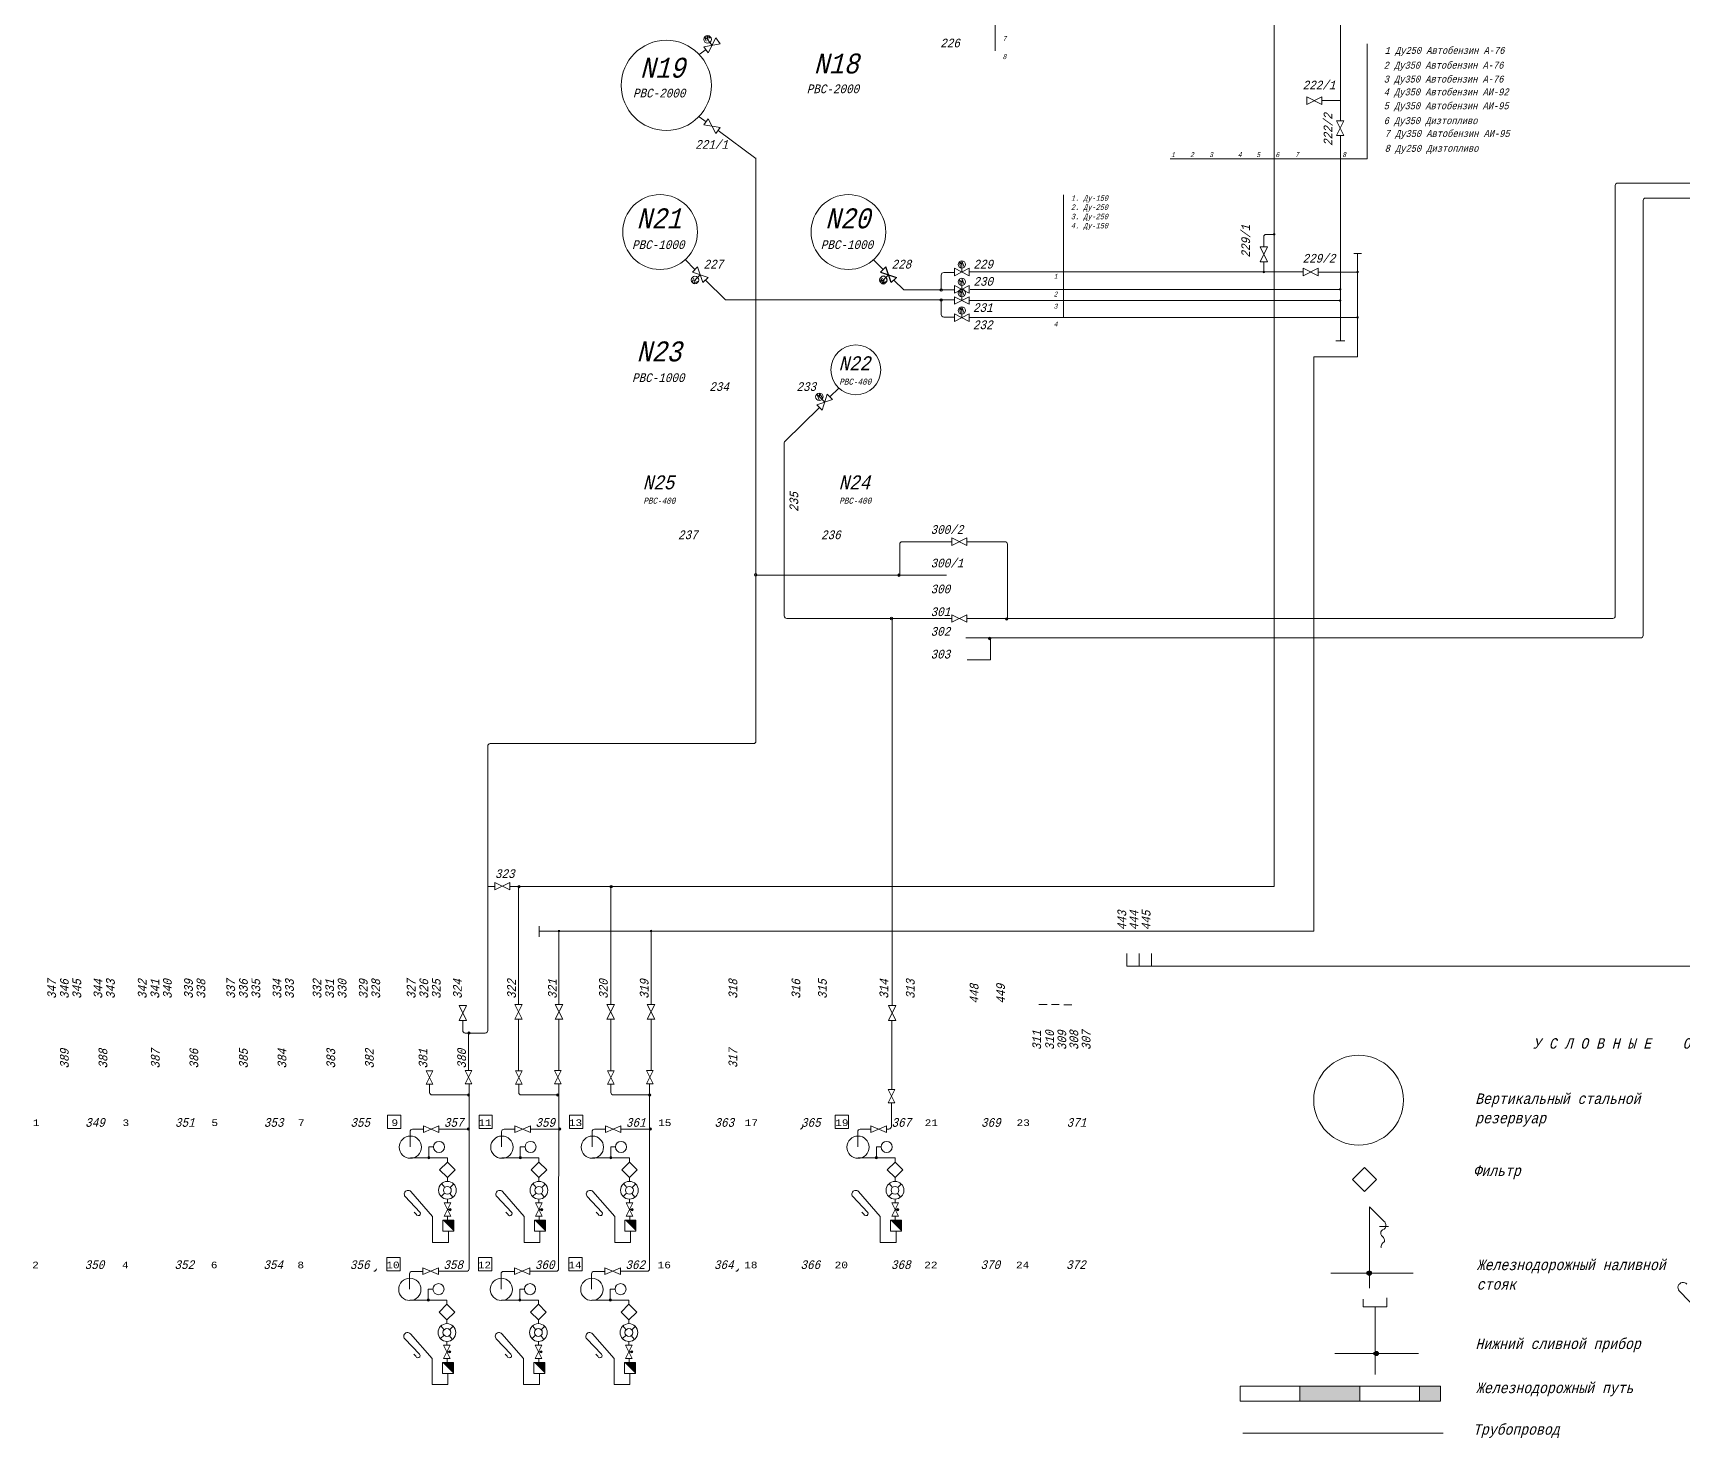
# Model space of a CAD drawing. Extents: x 26 to 789, y 11 to 574.
# Drawn here: x 25.7 to 356.4, y 10.7 to 292.5 of the extents above; entities that cross this region are included whole.
import ezdxf

# ---------------------------------------------------------------- set-up
doc = ezdxf.new("R2010")
doc.units = 0
doc.header["$MEASUREMENT"] = 0
doc.layers.get('0').update_dxf_attribs({"linetype": 'CONTINUOUS'})
doc.layers.add('Дт', color=160, linetype='CONTINUOUS')
doc.layers.add('Надписи', color=4, linetype='CONTINUOUS', lineweight=5)
doc.layers.add('Общие трубы', color=254, linetype='CONTINUOUS', lineweight=30)
doc.layers.get('0').off()
doc.styles.get("Standard").update_dxf_attribs({"font": 'COUR.TTF', "width": 0.8, "oblique": 7, "height": 2})

# ---------------------------------------------------------------- blocks, each defined once
blk = doc.blocks.new('ЗАДВИЖКА')
blk.add_line((0, 0), (0, 2.99))
blk.add_lwpolyline([(-3, -1.5), (-3, 1.5), (3, -1.5), (3, 1.5)], close=True)
blk.add_lwpolyline([(-0.86, 2.79), (-0.36, 4.29), (0.14, 2.79), (0.64, 4.29), (1.14, 2.79)])
blk.add_circle((0, 2.99), 1.5)

msp = doc.modelspace()

# ---------------------------------------------------------------- hatches: boundary and pattern name
at = {"layer": 'Дт', "lineweight": 20}
h = msp.add_hatch(color=256, dxfattribs=at)
edge = h.paths.add_edge_path()
edge.add_arc((274.63, 252.09), 0.25, 0, 360)
h = msp.add_hatch(color=256, dxfattribs=at)
edge = h.paths.add_edge_path()
edge.add_arc((272.55, 244.54), 0.25, 0, 360)
h = msp.add_hatch(color=256, dxfattribs=at)
edge = h.paths.add_edge_path()
edge.add_arc((291.36, 244.54), 0.25, 0, 360)
h = msp.add_hatch(color=256, dxfattribs=at)
edge = h.paths.add_edge_path()
edge.add_arc((287.86, 241.05), 0.25, 0, 360)
h = msp.add_hatch(color=256, dxfattribs=at)
edge = h.paths.add_edge_path()
edge.add_arc((287.86, 238.8), 0.25, 0, 360)
h = msp.add_hatch(color=256, dxfattribs=at)
edge = h.paths.add_edge_path()
edge.add_arc((291.36, 235.43), 0.25, 0, 360)
h = msp.add_hatch(color=256, dxfattribs=at)
edge = h.paths.add_edge_path()
edge.add_arc((199.37, 183.73), 0.25, 0, 360)
h = msp.add_hatch(color=256, dxfattribs=at)
edge = h.paths.add_edge_path()
edge.add_arc((220.98, 174.95), 0.25, 0, 360)
h = msp.add_hatch(color=256, dxfattribs=at)
edge = h.paths.add_edge_path()
edge.add_arc((123.17, 121.27), 0.25, 0, 360)
h = msp.add_hatch(color=256, dxfattribs=at)
edge = h.paths.add_edge_path()
edge.add_arc((141.64, 121.27), 0.25, 0, 360)
h = msp.add_hatch(color=256, dxfattribs=at)
edge = h.paths.add_edge_path()
edge.add_arc((131.18, 112.37), 0.25, 0, 360)
h = msp.add_hatch(color=256, dxfattribs=at)
edge = h.paths.add_edge_path()
edge.add_arc((149.65, 112.37), 0.25, 0, 360)
h = msp.add_hatch(color=256, dxfattribs=at)
edge = h.paths.add_edge_path()
edge.add_arc((113.13, 91.91), 0.25, 0, 360)
h = msp.add_hatch(color=256, dxfattribs=at)
edge = h.paths.add_edge_path()
edge.add_arc((113.04, 79.49), 0.223, 0, 360)
h = msp.add_hatch(color=256, dxfattribs=at)
edge = h.paths.add_edge_path()
edge.add_arc((130.92, 79.49), 0.223, 0, 360)
h = msp.add_hatch(color=256, dxfattribs=at)
edge = h.paths.add_edge_path()
edge.add_arc((149.39, 79.49), 0.223, 0, 360)
h = msp.add_hatch(color=256, dxfattribs=at)
edge = h.paths.add_edge_path()
edge.add_arc((112.98, 72.67), 0.223, 0, 360)
h = msp.add_hatch(color=256, dxfattribs=at)
edge = h.paths.add_edge_path()
edge.add_arc((131.33, 72.67), 0.223, 0, 360)
h = msp.add_hatch(color=256, dxfattribs=at)
edge = h.paths.add_edge_path()
edge.add_arc((149.49, 72.67), 0.223, 0, 360)
h = msp.add_hatch(color=256, dxfattribs=at)
edge = h.paths.add_edge_path()
edge.add_arc((105.07, 66.9), 0.223, 0, 360)
h = msp.add_hatch(color=256, dxfattribs=at)
edge = h.paths.add_edge_path()
edge.add_arc((105.07, 66.9), 0.165, 0, 360)
h = msp.add_hatch(color=256, dxfattribs=at)
edge = h.paths.add_edge_path()
edge.add_arc((123.42, 66.9), 0.223, 0, 360)
h = msp.add_hatch(color=256, dxfattribs=at)
edge = h.paths.add_edge_path()
edge.add_arc((123.42, 66.9), 0.165, 0, 360)
h = msp.add_hatch(color=256, dxfattribs=at)
edge = h.paths.add_edge_path()
edge.add_arc((141.58, 66.9), 0.223, 0, 360)
h = msp.add_hatch(color=256, dxfattribs=at)
edge = h.paths.add_edge_path()
edge.add_arc((141.58, 66.9), 0.165, 0, 360)
h = msp.add_hatch(color=256, dxfattribs=at)
edge = h.paths.add_edge_path()
edge.add_arc((194.85, 66.9), 0.223, 0, 360)
h = msp.add_hatch(color=256, dxfattribs=at)
edge = h.paths.add_edge_path()
edge.add_arc((194.85, 66.9), 0.165, 0, 360)
h = msp.add_hatch(color=256, dxfattribs=at)
edge = h.paths.add_edge_path()
edge.add_arc((109.35, 56.51), 0.223, 0, 360)
h = msp.add_hatch(color=256, dxfattribs=at)
edge = h.paths.add_edge_path()
edge.add_arc((109.35, 56.51), 0.165, 0, 360)
h = msp.add_hatch(color=256, dxfattribs=at)
edge = h.paths.add_edge_path()
edge.add_arc((127.71, 56.51), 0.223, 0, 360)
h = msp.add_hatch(color=256, dxfattribs=at)
edge = h.paths.add_edge_path()
edge.add_arc((127.71, 56.51), 0.165, 0, 360)
h = msp.add_hatch(color=256, dxfattribs=at)
edge = h.paths.add_edge_path()
edge.add_arc((145.86, 56.51), 0.223, 0, 360)
h = msp.add_hatch(color=256, dxfattribs=at)
edge = h.paths.add_edge_path()
edge.add_arc((145.86, 56.51), 0.165, 0, 360)
h = msp.add_hatch(color=256, dxfattribs=at)
edge = h.paths.add_edge_path()
edge.add_arc((199.13, 56.51), 0.223, 0, 360)
h = msp.add_hatch(color=256, dxfattribs=at)
edge = h.paths.add_edge_path()
edge.add_arc((199.13, 56.51), 0.165, 0, 360)
for points in [[(107.91, 54.36), (110.11, 52.16), (110.11, 54.36)], [(126.26, 54.36), (128.47, 52.16), (128.47, 54.36)], [(144.42, 54.36), (146.62, 52.16), (146.62, 54.36)], [(197.69, 54.36), (199.89, 52.16), (199.89, 54.36)], [(107.8, 25.84), (110.01, 23.64), (110.01, 25.84)], [(126.16, 25.84), (128.36, 23.64), (128.36, 25.84)], [(144.31, 25.84), (146.52, 23.64), (146.52, 25.84)]]:
    msp.add_hatch(color=256, dxfattribs=at).paths.add_polyline_path(points)
h = msp.add_hatch(color=256, dxfattribs=at)
edge = h.paths.add_edge_path()
edge.add_arc((104.97, 38.38), 0.223, 0, 360)
h = msp.add_hatch(color=256, dxfattribs=at)
edge = h.paths.add_edge_path()
edge.add_arc((104.97, 38.38), 0.165, 0, 360)
h = msp.add_hatch(color=256, dxfattribs=at)
edge = h.paths.add_edge_path()
edge.add_arc((123.32, 38.38), 0.223, 0, 360)
h = msp.add_hatch(color=256, dxfattribs=at)
edge = h.paths.add_edge_path()
edge.add_arc((123.32, 38.38), 0.165, 0, 360)
h = msp.add_hatch(color=256, dxfattribs=at)
edge = h.paths.add_edge_path()
edge.add_arc((141.48, 38.38), 0.223, 0, 360)
h = msp.add_hatch(color=256, dxfattribs=at)
edge = h.paths.add_edge_path()
edge.add_arc((141.48, 38.38), 0.165, 0, 360)
h = msp.add_hatch(color=256, dxfattribs=at)
edge = h.paths.add_edge_path()
edge.add_arc((109.25, 27.99), 0.223, 0, 360)
h = msp.add_hatch(color=256, dxfattribs=at)
edge = h.paths.add_edge_path()
edge.add_arc((109.25, 27.99), 0.165, 0, 360)
h = msp.add_hatch(color=256, dxfattribs=at)
edge = h.paths.add_edge_path()
edge.add_arc((127.61, 27.99), 0.223, 0, 360)
h = msp.add_hatch(color=256, dxfattribs=at)
edge = h.paths.add_edge_path()
edge.add_arc((127.61, 27.99), 0.165, 0, 360)
h = msp.add_hatch(color=256, dxfattribs=at)
edge = h.paths.add_edge_path()
edge.add_arc((145.76, 27.99), 0.223, 0, 360)
h = msp.add_hatch(color=256, dxfattribs=at)
edge = h.paths.add_edge_path()
edge.add_arc((145.76, 27.99), 0.165, 0, 360)
at = {"layer": 'Надписи', "lineweight": 15}
h = msp.add_hatch(color=256, dxfattribs=at)
edge = h.paths.add_edge_path()
edge.add_arc((293.74, 43.77), 0.42, 0, 360)
edge = h.paths.add_edge_path()
edge.add_arc((293.44, 43.77), 0.3, 0, 360)
edge = h.paths.add_edge_path(flags=16)
edge.add_arc((293.74, 43.77), 0.3, 0, 360)
h = msp.add_hatch(color=256, dxfattribs=at)
edge = h.paths.add_edge_path()
edge.add_arc((293.44, 43.77), 0.3, 0, 360)
edge = h.paths.add_edge_path()
edge.add_arc((293.74, 43.77), 0.3, 0, 360)
h = msp.add_hatch(color=256, dxfattribs=at)
edge = h.paths.add_edge_path()
edge.add_arc((295.15, 27.65), 0.42, 0, 360)
edge = h.paths.add_edge_path()
edge.add_arc((294.85, 27.65), 0.3, 0, 360)
edge = h.paths.add_edge_path(flags=16)
edge.add_arc((295.15, 27.65), 0.3, 0, 360)
h = msp.add_hatch(color=256, dxfattribs=at)
edge = h.paths.add_edge_path()
edge.add_arc((294.85, 27.65), 0.3, 0, 360)
edge = h.paths.add_edge_path()
edge.add_arc((295.15, 27.65), 0.3, 0, 360)
h = msp.add_hatch(color=256, dxfattribs=at)
h.paths.add_polyline_path([(291.78, 18.07), (279.78, 18.07), (279.78, 21.07), (291.78, 21.07)])
h.paths.add_polyline_path([(303.78, 18.07), (307.98, 18.07), (307.98, 21.07), (303.78, 21.07)])
at = {"layer": 'Общие трубы', "lineweight": 20}
h = msp.add_hatch(color=256, dxfattribs=at)
edge = h.paths.add_edge_path()
edge.add_arc((217.57, 171.04), 0.25, 0, 360)

# ---------------------------------------------------------------- linework, layer by layer
at = {"layer": 'Дт', "lineweight": 20}
for p, q in [((287.91, 329.57), (287.91, 274.81)), ((274.65, 325.31), (274.65, 121.31)), ((161.88, 289.97), (160.99, 291.18)), ((159.3, 288.11), (160.68, 289.12)), ((284.16, 278.9), (287.9, 278.9)), ((159.3, 275.63), (160.68, 274.62)), ((161.11, 275.26), (160.22, 274.05)), ((162.64, 272.27), (161.11, 275.26)), ((160.22, 274.05), (163.53, 273.48)), ((163.53, 273.48), (162.64, 272.27)), ((163.1, 272.87), (170.67, 267.31)), ((287.9, 271.82), (287.9, 230.72)), ((170.67, 267.41), (170.67, 150.45)), ((343.04, 175.54), (343.04, 261.85)), ((343.54, 262.35), (620.16, 262.35)), ((272.54, 249.58), (272.54, 251.57)), ((273.04, 252.07), (274.61, 252.07)), ((292.11, 248.25), (290.62, 248.25)), ((291.37, 248.25), (291.37, 227.52)), ((156.46, 247.04), (158.46, 245.04)), ((194.23, 247.04), (196.23, 245.04)), ((213.48, 243.79), (210.48, 245.29)), ((210.48, 245.29), (210.48, 243.79)), ((210.48, 243.79), (213.48, 245.29)), ((211.98, 246.04), (211.48, 246.54)), ((211.48, 246.54), (211.73, 245.29)), ((212.48, 245.54), (211.98, 246.79)), ((211.98, 246.79), (211.98, 246.04)), ((211.98, 244.54), (211.98, 246.04)), ((213.48, 245.29), (213.48, 243.79)), ((272.54, 246.59), (272.54, 244.52)), ((159.52, 243.98), (158.46, 242.92)), ((160.58, 242.92), (164.58, 238.92)), ((198.35, 242.92), (200.35, 240.92)), ((207.85, 240.92), (207.85, 243.91)), ((208.35, 244.41), (210.35, 244.41)), ((213.48, 240.3), (210.48, 241.8)), ((210.48, 241.8), (210.48, 240.3)), ((210.48, 240.3), (213.48, 241.8)), ((211.48, 243.05), (211.73, 241.8)), ((212.03, 242.39), (211.53, 242.89)), ((212.48, 242.05), (211.98, 243.3)), ((211.98, 241.05), (211.98, 242.55)), ((212.03, 243.14), (212.03, 242.39)), ((213.48, 241.8), (213.48, 240.3)), ((213.54, 244.54), (280.42, 244.54)), ((283.41, 244.52), (291.38, 244.52)), ((164.58, 238.92), (207.85, 238.92)), ((200.35, 240.92), (207.85, 240.92)), ((207.85, 240.92), (210.35, 240.92)), ((207.85, 238.92), (210.35, 238.92)), ((207.85, 238.92), (207.85, 236)), ((213.48, 238.05), (210.48, 239.55)), ((210.48, 239.55), (210.48, 238.05)), ((210.48, 238.05), (213.48, 239.55)), ((211.98, 240.3), (211.48, 240.8)), ((211.48, 240.8), (211.73, 239.55)), ((212.48, 239.8), (211.98, 241.05)), ((211.98, 241.05), (211.98, 240.3)), ((211.98, 238.8), (211.98, 240.3)), ((213.48, 239.55), (213.48, 238.05)), ((213.54, 238.8), (287.81, 238.8)), ((213.62, 241.05), (287.81, 241.05)), ((208.35, 235.5), (210.35, 235.5)), ((213.48, 234.63), (210.48, 236.13)), ((210.48, 236.13), (210.48, 234.63)), ((210.48, 234.63), (213.48, 236.13)), ((211.98, 236.88), (211.48, 237.38)), ((211.48, 237.38), (211.73, 236.13)), ((212.48, 236.3), (211.98, 237.55)), ((211.98, 237.55), (211.98, 236.8)), ((211.98, 235.38), (211.98, 236.88)), ((213.48, 236.13), (213.48, 234.63)), ((213.54, 235.38), (291.3, 235.38)), ((286.98, 230.72), (288.81, 230.72)), ((291.37, 227.52), (282.55, 227.52)), ((282.55, 227.52), (282.55, 112.37)), ((183.41, 218.78), (182.88, 220.02)), ((182.88, 220.02), (183.41, 219.49)), ((186.06, 218.96), (182.88, 217.9)), ((183.41, 219.49), (183.41, 220.19)), ((183.41, 220.19), (184.12, 219.13)), ((184.47, 218.43), (183.41, 219.49)), ((183.94, 216.84), (185, 220.02)), ((185, 220.02), (186.06, 218.96)), ((187.3, 221.26), (185.53, 219.49)), ((176.52, 210.61), (183.41, 217.37)), ((182.88, 217.9), (183.94, 216.84)), ((176.37, 210.25), (176.37, 175.54)), ((199.52, 189.95), (199.52, 183.61)), ((200.02, 190.45), (209.87, 190.45)), ((209.99, 191.21), (209.99, 189.71)), ((209.99, 189.71), (212.99, 191.21)), ((212.99, 189.71), (209.99, 191.21)), ((212.99, 191.21), (212.99, 189.71)), ((213.02, 190.45), (220.62, 190.45)), ((221.12, 189.95), (221.12, 174.83)), ((170.6, 183.74), (208.91, 183.76)), ((209.99, 174.29), (209.99, 175.79)), ((209.99, 175.79), (212.99, 174.29)), ((212.99, 175.79), (209.99, 174.29)), ((212.99, 174.29), (212.99, 175.79)), ((176.87, 175.04), (209.93, 175.04)), ((198.02, 97.41), (198.02, 175.05)), ((213.02, 175.04), (342.54, 175.04)), ((116.9, 92.41), (116.9, 149.45)), ((117.4, 149.95), (170.17, 149.95)), ((118.28, 121.33), (116.9, 121.33)), ((121.33, 120.62), (118.33, 122.12)), ((118.33, 122.12), (118.33, 120.62)), ((118.33, 120.62), (121.33, 122.12)), ((121.33, 122.12), (121.33, 120.62)), ((274.65, 121.31), (121.4, 121.31)), ((123.08, 121.16), (123.08, 97.67)), ((141.56, 121.16), (141.56, 97.67)), ((127.2, 113.35), (127.2, 111.22)), ((282.55, 112.37), (127.2, 112.37)), ((131.18, 112.29), (131.18, 97.67)), ((149.65, 112.29), (149.65, 97.67)), ((111.13, 97.41), (112.63, 97.41)), ((112.63, 97.41), (111.13, 94.41)), ((112.63, 94.41), (111.13, 97.41)), ((122.33, 97.67), (123.83, 97.67)), ((123.83, 97.67), (122.33, 94.67)), ((123.83, 94.67), (122.33, 97.67)), ((130.43, 97.67), (131.93, 97.67)), ((131.93, 97.67), (130.43, 94.67)), ((131.93, 94.67), (130.43, 97.67)), ((140.81, 97.67), (142.31, 97.67)), ((142.31, 97.67), (140.81, 94.67)), ((142.31, 94.67), (140.81, 97.67)), ((148.9, 97.67), (150.4, 97.67)), ((150.4, 97.67), (148.9, 94.67)), ((150.4, 94.67), (148.9, 97.67)), ((197.26, 97.41), (198.76, 97.41)), ((198.76, 97.41), (197.26, 94.41)), ((198.76, 94.41), (197.26, 97.41)), ((111.13, 94.41), (112.63, 94.41)), ((111.88, 92.41), (111.88, 94.41)), ((122.33, 94.67), (123.83, 94.67)), ((123.08, 84.36), (123.08, 94.67)), ((130.43, 94.67), (131.93, 94.67)), ((131.18, 84.36), (131.18, 94.67)), ((140.81, 94.67), (142.31, 94.67)), ((141.56, 84.36), (141.56, 94.67)), ((148.9, 94.67), (150.4, 94.67)), ((149.65, 84.36), (149.65, 94.67)), ((197.26, 94.41), (198.76, 94.41)), ((197.95, 80.57), (197.95, 94.41)), ((113.13, 91.91), (112.38, 91.91)), ((113.04, 84.37), (113.04, 91.93)), ((113.13, 91.91), (116.4, 91.91)), ((104.57, 84.33), (105.91, 84.33)), ((105.91, 84.33), (104.57, 81.66)), ((105.91, 81.66), (104.57, 84.33)), ((112.38, 84.37), (113.71, 84.37)), ((113.71, 84.37), (112.38, 81.7)), ((113.71, 81.7), (112.38, 84.37)), ((122.45, 84.33), (123.78, 84.33)), ((123.78, 84.33), (122.45, 81.66)), ((123.78, 81.66), (122.45, 84.33)), ((130.25, 84.37), (131.59, 84.37)), ((131.59, 84.37), (130.25, 81.7)), ((131.59, 81.7), (130.25, 84.37)), ((140.93, 84.33), (142.26, 84.33)), ((142.26, 84.33), (140.93, 81.66)), ((142.26, 81.66), (140.93, 84.33)), ((148.73, 84.37), (150.06, 84.37)), ((150.06, 84.37), (148.73, 81.7)), ((150.06, 81.7), (148.73, 84.37)), ((104.57, 81.66), (105.91, 81.66)), ((105.24, 81.66), (105.24, 79.99)), ((105.74, 79.49), (113.04, 79.49)), ((112.38, 81.7), (113.71, 81.7)), ((113.16, 44.65), (113.16, 81.76)), ((122.45, 81.66), (123.78, 81.66)), ((123.12, 81.66), (123.12, 79.99)), ((123.62, 79.49), (130.92, 79.49)), ((130.25, 81.7), (131.59, 81.7)), ((131.11, 44.65), (131.18, 81.76)), ((140.93, 81.66), (142.26, 81.66)), ((141.59, 81.66), (141.59, 79.99)), ((142.09, 79.49), (149.39, 79.49)), ((148.73, 81.7), (150.06, 81.7)), ((149.36, 44.65), (149.36, 81.82)), ((197.19, 80.57), (198.52, 80.57)), ((198.52, 80.57), (197.19, 77.9)), ((198.52, 77.9), (197.19, 80.57)), ((197.19, 77.9), (198.52, 77.9)), ((197.85, 73.17), (197.85, 77.9)), ((103.98, 72), (103.98, 73.33)), ((103.98, 73.33), (107.09, 72)), ((107.09, 73.33), (103.98, 72)), ((107.09, 72), (107.09, 73.33)), ((125.45, 73.33), (122.33, 72)), ((122.33, 73.33), (125.45, 72)), ((122.33, 72), (122.33, 73.33)), ((125.45, 72), (125.45, 73.33)), ((140.49, 73.33), (143.6, 72)), ((143.6, 73.33), (140.49, 72)), ((140.49, 72), (140.49, 73.33)), ((143.6, 72), (143.6, 73.33)), ((196.87, 73.33), (193.76, 72)), ((193.76, 73.33), (196.87, 72)), ((193.76, 72), (193.76, 73.33)), ((196.87, 72), (196.87, 73.33)), ((101.31, 72.14), (101.31, 69.09)), ((101.81, 72.64), (103.91, 72.64)), ((107.06, 72.67), (112.98, 72.67)), ((119.66, 72.14), (119.66, 69.09)), ((120.16, 72.64), (122.27, 72.64)), ((125.41, 72.67), (131.33, 72.67)), ((137.82, 72.14), (137.82, 69.09)), ((138.32, 72.64), (140.42, 72.64)), ((143.57, 72.67), (149.49, 72.67)), ((191.09, 72.14), (191.09, 69.09)), ((191.59, 72.64), (193.69, 72.64)), ((196.84, 72.67), (197.35, 72.67)), ((101.39, 66.87), (108.81, 66.87)), ((108.81, 66.87), (108.81, 66.05)), ((119.74, 66.87), (127.16, 66.87)), ((127.16, 66.87), (127.16, 66.05)), ((137.9, 66.87), (145.32, 66.87)), ((145.32, 66.87), (145.32, 66.05)), ((191.16, 66.87), (198.59, 66.87)), ((198.59, 66.87), (198.59, 66.05)), ((108.81, 62.93), (108.81, 62.18)), ((127.16, 62.93), (127.16, 62.18)), ((145.32, 62.93), (145.32, 62.18)), ((198.59, 62.93), (198.59, 62.18)), ((108.23, 59.83), (107.53, 59.16)), ((107.61, 61.72), (108.28, 60.93)), ((109.27, 59.75), (109.91, 58.99)), ((109.36, 60.95), (110.1, 61.68)), ((126.59, 59.83), (125.89, 59.16)), ((125.97, 61.72), (126.63, 60.93)), ((127.63, 59.75), (128.27, 58.99)), ((127.71, 60.95), (128.45, 61.68)), ((144.74, 59.83), (144.04, 59.16)), ((144.12, 61.72), (144.79, 60.93)), ((145.78, 59.75), (146.42, 58.99)), ((145.87, 60.95), (146.61, 61.68)), ((198.01, 59.83), (197.31, 59.16)), ((197.39, 61.72), (198.05, 60.93)), ((199.05, 59.75), (199.69, 58.99)), ((199.13, 60.95), (199.88, 61.68)), ((108.81, 58.59), (108.81, 57.84)), ((108.81, 56.51), (109.35, 56.51)), ((127.16, 58.59), (127.16, 57.84)), ((127.17, 56.51), (127.71, 56.51)), ((145.32, 58.59), (145.32, 57.84)), ((145.32, 56.51), (145.86, 56.51)), ((198.59, 58.59), (198.59, 57.84)), ((198.59, 56.51), (199.13, 56.51)), ((108.85, 55.18), (108.85, 54.5)), ((108.85, 54.5), (108.85, 54.37)), ((127.21, 55.18), (127.21, 54.5)), ((127.21, 54.5), (127.21, 54.37)), ((145.36, 55.18), (145.36, 54.5)), ((145.36, 54.5), (145.36, 54.37)), ((198.63, 55.18), (198.63, 54.5)), ((198.63, 54.5), (198.63, 54.37)), ((101.2, 43.62), (101.2, 40.57)), ((101.7, 44.12), (103.81, 44.12)), ((103.87, 43.48), (103.87, 44.81)), ((106.99, 44.81), (103.87, 43.48)), ((103.87, 44.81), (106.99, 43.48)), ((106.96, 44.15), (112.66, 44.15)), ((106.99, 43.48), (106.99, 44.81)), ((119.56, 43.62), (119.56, 40.57)), ((120.06, 44.12), (122.17, 44.12)), ((122.23, 44.81), (125.34, 43.48)), ((125.34, 44.81), (122.23, 43.48)), ((122.23, 43.48), (122.23, 44.81)), ((125.31, 44.15), (130.61, 44.15)), ((125.34, 43.48), (125.34, 44.81)), ((137.71, 43.62), (137.71, 40.57)), ((138.21, 44.12), (140.32, 44.12)), ((143.5, 44.81), (140.38, 43.48)), ((140.38, 44.81), (143.5, 43.48)), ((140.38, 43.48), (140.38, 44.81)), ((143.47, 44.15), (148.86, 44.15)), ((143.5, 43.48), (143.5, 44.81)), ((101.28, 38.35), (108.71, 38.35)), ((108.71, 38.35), (108.71, 37.53)), ((119.64, 38.35), (127.06, 38.35)), ((127.06, 38.35), (127.06, 37.53)), ((137.79, 38.35), (145.22, 38.35)), ((145.22, 38.35), (145.22, 37.53)), ((107.51, 33.2), (108.17, 32.42)), ((108.7, 34.42), (108.7, 33.66)), ((109.25, 32.43), (109.99, 33.16)), ((125.87, 33.2), (126.53, 32.42)), ((127.06, 34.42), (127.06, 33.66)), ((127.61, 32.43), (128.35, 33.16)), ((144.02, 33.2), (144.68, 32.42)), ((145.21, 34.42), (145.21, 33.66)), ((145.76, 32.43), (146.5, 33.16)), ((108.13, 31.32), (107.43, 30.64)), ((108.7, 30.07), (108.7, 29.32)), ((109.17, 31.23), (109.81, 30.47)), ((126.49, 31.32), (125.78, 30.64)), ((127.06, 30.07), (127.06, 29.32)), ((127.53, 31.23), (128.16, 30.47)), ((144.64, 31.32), (143.94, 30.64)), ((145.21, 30.07), (145.21, 29.32)), ((145.68, 31.23), (146.32, 30.47)), ((108.71, 27.99), (109.25, 27.99)), ((108.75, 26.66), (108.75, 25.98)), ((127.06, 27.99), (127.61, 27.99)), ((127.11, 26.66), (127.11, 25.98)), ((145.22, 27.99), (145.76, 27.99)), ((145.26, 26.66), (145.26, 25.98)), ((108.75, 25.98), (108.75, 25.85)), ((127.11, 25.98), (127.11, 25.85)), ((145.26, 25.98), (145.26, 25.85))]:
    msp.add_line(p, q, dxfattribs=at)
for points in [[(161.11, 288.48), (160.22, 289.69), (163.53, 290.26), (162.64, 291.47)], [(281.17, 278.13), (281.17, 279.63), (284.17, 278.13), (284.17, 279.63)], [(288.62, 271.87), (287.12, 271.87), (288.62, 274.87), (287.12, 274.87)], [(273.29, 246.59), (271.79, 246.59), (273.29, 249.59), (271.79, 249.59)], [(158.99, 245.57), (157.93, 244.51), (161.11, 243.45), (160.05, 242.39)], [(280.42, 243.77), (280.42, 245.27), (283.42, 243.77), (283.42, 245.27)], [(96.79, 75.43), (99.46, 75.43), (99.46, 72.76), (96.79, 72.76)], [(115.14, 75.43), (117.81, 75.43), (117.81, 72.76), (115.14, 72.76)], [(133.3, 75.43), (135.97, 75.43), (135.97, 72.76), (133.3, 72.76)], [(186.57, 75.43), (189.24, 75.43), (189.24, 72.76), (186.57, 72.76)], [(108.81, 62.93), (110.36, 64.49), (108.81, 66.05), (107.25, 64.49)], [(127.16, 62.93), (128.72, 64.49), (127.16, 66.05), (125.6, 64.49)], [(145.32, 62.93), (146.87, 64.49), (145.32, 66.05), (143.76, 64.49)], [(198.59, 62.93), (200.14, 64.49), (198.59, 66.05), (197.03, 64.49)], [(108.14, 55.18), (109.48, 55.18), (108.14, 57.85), (109.48, 57.85)], [(126.5, 55.18), (127.83, 55.18), (126.5, 57.85), (127.83, 57.85)], [(144.65, 55.18), (145.99, 55.18), (144.65, 57.85), (145.99, 57.85)], [(197.92, 55.18), (199.26, 55.18), (197.92, 57.85), (199.26, 57.85)], [(107.91, 54.36), (107.91, 52.16), (110.11, 52.16), (110.11, 54.36)], [(126.26, 54.36), (126.26, 52.16), (128.47, 52.16), (128.47, 54.36)], [(144.42, 54.36), (144.42, 52.16), (146.62, 52.16), (146.62, 54.36)], [(197.69, 54.36), (197.69, 52.16), (199.89, 52.16), (199.89, 54.36)], [(96.68, 46.91), (99.35, 46.91), (99.35, 44.24), (96.68, 44.24)], [(115.04, 46.91), (117.71, 46.91), (117.71, 44.24), (115.04, 44.24)], [(133.19, 46.91), (135.86, 46.91), (135.86, 44.24), (133.19, 44.24)], [(108.7, 34.42), (110.26, 35.97), (108.7, 37.53), (107.15, 35.97)], [(127.06, 34.42), (128.62, 35.97), (127.06, 37.53), (125.5, 35.97)], [(145.21, 34.42), (146.77, 35.97), (145.21, 37.53), (143.66, 35.97)], [(108.04, 26.66), (109.38, 26.66), (108.04, 29.33), (109.38, 29.33)], [(126.4, 26.66), (127.73, 26.66), (126.4, 29.33), (127.73, 29.33)], [(144.55, 26.66), (145.89, 26.66), (144.55, 29.33), (145.89, 29.33)], [(107.8, 25.84), (107.8, 23.64), (110.01, 23.64), (110.01, 25.84)], [(126.16, 25.84), (126.16, 23.64), (128.36, 23.64), (128.36, 25.84)], [(144.31, 25.84), (144.31, 23.64), (146.52, 23.64), (146.52, 25.84)]]:
    msp.add_lwpolyline(points, close=True, dxfattribs=at)
for points in [[(160.71, 290.84), (160.46, 291.59), (161.11, 291.14), (160.86, 291.89), (161.51, 291.44)], [(158.23, 243.3), (157.88, 242.59), (158.59, 242.94), (158.23, 242.24), (158.94, 242.59)], [(105.07, 66.9), (105.07, 69.08)], [(106.01, 69.08), (105.07, 69.08)], [(124.36, 69.08), (123.42, 69.08)], [(123.42, 66.9), (123.42, 69.08)], [(141.58, 66.9), (141.58, 69.08)], [(142.52, 69.08), (141.58, 69.08)], [(195.79, 69.08), (194.85, 69.08)], [(194.85, 66.9), (194.85, 69.08)], [(105.84, 55.15), (101.48, 60.11)], [(124.2, 55.15), (119.84, 60.11)], [(142.35, 55.15), (137.99, 60.11)], [(195.62, 55.15), (191.26, 60.11)], [(109, 52.12), (109, 49.93), (105.84, 49.93), (105.84, 55.15)], [(127.36, 52.12), (127.36, 49.93), (124.2, 49.93), (124.2, 55.15)], [(145.51, 52.12), (145.51, 49.93), (142.35, 49.93), (142.35, 55.15)], [(198.78, 52.12), (198.78, 49.93), (195.62, 49.93), (195.62, 55.15)], [(105.91, 40.56), (104.97, 40.56)], [(104.97, 38.38), (104.97, 40.56)], [(123.32, 38.38), (123.32, 40.56)], [(124.26, 40.56), (123.32, 40.56)], [(142.42, 40.56), (141.48, 40.56)], [(141.48, 38.38), (141.48, 40.56)], [(105.74, 26.64), (101.38, 31.59)], [(124.09, 26.64), (119.74, 31.59)], [(142.25, 26.64), (137.89, 31.59)], [(108.9, 23.6), (108.9, 21.41), (105.74, 21.41), (105.74, 26.64)], [(127.25, 23.6), (127.25, 21.41), (124.09, 21.41), (124.09, 26.64)], [(145.41, 23.6), (145.41, 21.41), (142.25, 21.41), (142.25, 26.64)]]:
    msp.add_lwpolyline(points, dxfattribs=at)
for points in [[(101.48, 60.11, 1.001001), (100.34, 59.11), (103.29, 56.02, -1.307527), (102.56, 55.62), (102.15, 56.02)], [(119.84, 60.11, 1.001001), (118.7, 59.11), (121.65, 56.02, -1.307527), (120.91, 55.62), (120.51, 56.02)], [(137.99, 60.11, 1.001001), (136.85, 59.11), (139.8, 56.02, -1.307527), (139.07, 55.62), (138.66, 56.02)], [(191.26, 60.11, 1.001001), (190.12, 59.11), (193.07, 56.02, -1.307527), (192.34, 55.62), (191.93, 56.02)], [(101.38, 31.59, 1.001001), (100.24, 30.59), (103.19, 27.51, -1.307527), (102.45, 27.1), (102.05, 27.51)], [(119.74, 31.59, 1.001001), (118.6, 30.59), (121.55, 27.51, -1.307527), (120.81, 27.1), (120.41, 27.51)], [(137.89, 31.59, 1.001001), (136.75, 30.59), (139.7, 27.51, -1.307527), (138.96, 27.1), (138.56, 27.51)]]:
    msp.add_lwpolyline(points, format="xyb", dxfattribs=at)
for centre, radius in [((160.99, 291.18), 0.75), ((152.71, 281.95), 9.04), ((151.46, 252.54), 7.5), ((189.23, 252.54), 7.5), ((211.98, 246.04), 0.75), ((158.46, 242.92), 0.75), ((211.98, 242.55), 0.75), ((207.85, 240.92), 0.25), ((207.85, 238.92), 0.25), ((211.98, 240.3), 0.75), ((211.98, 236.8), 0.75), ((190.71, 224.91), 5), ((183.41, 219.49), 0.75), ((170.63, 183.8), 0.25), ((199.37, 183.73), 0.25), ((197.86, 175.04), 0.25), ((220.98, 174.95), 0.25), ((123.17, 121.27), 0.25), ((141.64, 121.27), 0.25), ((113.13, 91.91), 0.25), ((113.13, 91.91), 0.25), ((113.04, 79.49), 0.223), ((130.92, 79.49), 0.223), ((149.39, 79.49), 0.223), ((112.98, 72.67), 0.223), ((131.33, 72.67), 0.223), ((149.49, 72.67), 0.223), ((101.38, 69.02), 2.23), ((107.12, 69.08), 1.11), ((119.73, 69.02), 2.23), ((125.48, 69.08), 1.11), ((137.89, 69.02), 2.23), ((143.63, 69.08), 1.11), ((191.16, 69.02), 2.23), ((196.9, 69.08), 1.11), ((105.07, 66.9), 0.223), ((105.07, 66.9), 0.165), ((123.42, 66.9), 0.223), ((123.42, 66.9), 0.165), ((141.58, 66.9), 0.223), ((141.58, 66.9), 0.165), ((194.85, 66.9), 0.223), ((194.85, 66.9), 0.165), ((108.8, 60.38), 1.78), ((108.8, 60.38), 0.789), ((127.16, 60.38), 1.78), ((127.16, 60.38), 0.789), ((145.31, 60.38), 1.78), ((145.31, 60.38), 0.789), ((198.58, 60.38), 1.78), ((198.58, 60.38), 0.789), ((109.35, 56.51), 0.223), ((109.35, 56.51), 0.165), ((127.71, 56.51), 0.223), ((127.71, 56.51), 0.165), ((145.86, 56.51), 0.223), ((145.86, 56.51), 0.165), ((199.13, 56.51), 0.223), ((199.13, 56.51), 0.165), ((101.27, 40.5), 2.23), ((107.02, 40.56), 1.11), ((119.63, 40.5), 2.23), ((125.37, 40.56), 1.11), ((137.78, 40.5), 2.23), ((143.53, 40.56), 1.11), ((104.97, 38.38), 0.223), ((104.97, 38.38), 0.165), ((123.32, 38.38), 0.223), ((123.32, 38.38), 0.165), ((141.48, 38.38), 0.223), ((141.48, 38.38), 0.165), ((108.7, 31.86), 1.78), ((127.05, 31.86), 1.78), ((145.21, 31.86), 1.78), ((108.7, 31.86), 0.789), ((127.05, 31.86), 0.789), ((145.21, 31.86), 0.789), ((109.25, 27.99), 0.223), ((109.25, 27.99), 0.165), ((127.61, 27.99), 0.223), ((127.61, 27.99), 0.165), ((145.76, 27.99), 0.223), ((145.76, 27.99), 0.165)]:
    msp.add_circle(centre, radius, dxfattribs=at)
for centre, start, end in [((343.54, 261.85), 90, 180), ((273.04, 251.57), 90, 180), ((208.35, 243.91), 90, 180), ((208.35, 236), 180, 270), ((176.87, 210.25), 134.4274, 180), ((200.02, 189.95), 90, 180), ((220.62, 189.95), 0, 90), ((176.87, 175.54), 180, 270), ((342.54, 175.54), 270, 0), ((117.4, 149.45), 90, 180), ((170.17, 150.45), 270, 0), ((112.38, 92.41), 180, 270), ((116.4, 92.41), 270, 0), ((105.74, 79.99), 180, 270), ((123.62, 79.99), 180, 270), ((142.09, 79.99), 180, 270), ((197.35, 73.17), 269.9588, 0), ((101.81, 72.14), 90, 180), ((120.16, 72.14), 90, 180), ((138.32, 72.14), 90, 180), ((191.59, 72.14), 90, 180), ((101.7, 43.62), 90, 180), ((112.66, 44.65), 269.9588, 0), ((120.06, 43.62), 90, 180), ((130.61, 44.65), 269.9588, 359.8818), ((138.21, 43.62), 90, 180), ((148.86, 44.65), 269.9588, 0)]:
    msp.add_arc(centre, 0.5, start, end, dxfattribs=at)
at = {"layer": 'Надписи', "lineweight": 5}
for p, q in [((218.69, 336.08), (218.69, 288.87)), ((293.28, 267.21), (293.28, 290.27)), ((293.28, 267.21), (253.76, 267.21)), ((232.34, 260.02), (232.34, 235.33))]:
    msp.add_line(p, q, dxfattribs=at)
at = {"layer": 'Надписи', "lineweight": 15}
for p, q in [((293.74, 57.04), (293.74, 40.77)), ((293.74, 57.04), (296.74, 54.04)), ((296.63, 53.11), (295.73, 53.11)), ((295.73, 53.11), (297.53, 53.11)), ((285.99, 43.77), (302.49, 43.77)), ((292.45, 37.92), (292.45, 38.52)), ((286.8, 27.65), (303.6, 27.65)), ((268.31, 11.67), (308.51, 11.67))]:
    msp.add_line(p, q, dxfattribs=at)
for points in [[(292.72, 60.13), (295.12, 62.53), (292.72, 64.93), (290.32, 62.53)], [(279.78, 18.07), (267.78, 18.07), (267.78, 21.07), (279.78, 21.07)], [(291.78, 18.07), (279.78, 18.07), (279.78, 21.07), (291.78, 21.07)], [(303.78, 18.07), (291.78, 18.07), (291.78, 21.07), (303.78, 21.07)], [(303.78, 18.07), (307.98, 18.07), (307.98, 21.07), (303.78, 21.07)]]:
    msp.add_lwpolyline(points, close=True, dxfattribs=at)
msp.add_lwpolyline([(357.41, 41.56, 1.001001), (355.87, 40.21), (359.85, 36.05, -1.307527), (358.86, 35.51), (358.31, 36.05)], format="xyb", dxfattribs=at)
for points in [[(294.85, 23.45), (294.85, 37.02), (292.45, 37.02), (292.45, 37.92)], [(294.85, 37.02), (297.25, 37.02), (297.25, 38.82)]]:
    msp.add_lwpolyline(points, dxfattribs=at)
for centre, radius in [((291.56, 78.45), 9), ((293.44, 43.77), 0.3), ((293.74, 43.77), 0.42), ((293.74, 43.77), 0.3), ((294.85, 27.65), 0.3), ((295.15, 27.65), 0.42), ((295.15, 27.65), 0.3)]:
    msp.add_circle(centre, radius, dxfattribs=at)
for centre, end in [((179.55, 73.17), 0), ((94.06, 44.65), 0), ((94.06, 44.65), 0), ((166.66, 44.65), 360)]:
    msp.add_arc(centre, 0.5, 269.9588, end, dxfattribs=at)
at = {"layer": 'Надписи', "lineweight": 15, "start_tangent": (0.116841, 0.993151), "end_tangent": (0.83205, 0.5547)}
msp.add_spline([(296.74, 54.04), (297.04, 53.14), (296.14, 52.24), (296.14, 51.34), (296.44, 51.04), (296.74, 50.44), (296.74, 50.14), (296.44, 49.84), (296.14, 48.94)], degree=3, dxfattribs=at)
at = {"layer": 'Общие трубы', "lineweight": 20}
for p, q in [((348.63, 171.66), (348.63, 258.85)), ((349.13, 259.35), (620.16, 259.35)), ((212.75, 171.16), (348.13, 171.16)), ((217.72, 166.73), (217.72, 171.16)), ((213.02, 166.73), (217.72, 166.73)), ((245.05, 105.35), (245.05, 107.85)), ((247.55, 105.35), (247.55, 107.85)), ((250.05, 105.35), (250.05, 107.85)), ((247.55, 105.35), (245.05, 105.35)), ((247.55, 105.35), (360.17, 105.35)), ((227.44, 97.63), (229.09, 97.63)), ((229.99, 97.61), (231.52, 97.61)), ((232.45, 97.57), (234.04, 97.57))]:
    msp.add_line(p, q, dxfattribs=at)
msp.add_circle((217.57, 171.04), 0.25, dxfattribs=at)
for centre, start, end in [((349.13, 258.85), 90, 180), ((348.13, 171.66), 270, 0)]:
    msp.add_arc(centre, 0.5, start, end, dxfattribs=at)

# ---------------------------------------------------------------- block references
at = {"layer": 'Дт', "lineweight": 20, "extrusion": (0, 0, -1), "xscale": 0.5, "yscale": 0.5, "zscale": -0.5, "rotation": 225}
msp.add_blockref('ЗАДВИЖКА', (-197.29, 243.98), dxfattribs=at)

# ---------------------------------------------------------------- texts
at = {"layer": 'Дт', "lineweight": 15, "oblique": 15, "width": 0.75}
msp.add_text('300/2', height=1.75, dxfattribs=at).set_placement((205.71, 192.01))
at = {"layer": 'Надписи', "lineweight": 15, "oblique": 15, "width": 0.75}
for s, height, p in [('226', 1.75, (207.64, 289.57)), ('N18', 4, (182.28, 284.34)), ('N19', 4, (147.43, 283.49)), ('РВС-2000', 1.75, (146.02, 279.53)), ('РВС-2000', 1.75, (180.87, 280.38)), ('221/1', 1.75, (158.5, 269.23)), ('N21', 4, (146.72, 253.28)), ('N20', 4, (184.57, 253.28)), ('РВС-1000', 1.75, (145.84, 249.14)), ('РВС-1000', 1.75, (183.69, 249.14)), ('227', 1.75, (160.17, 245.22)), ('228', 1.75, (197.89, 245.22)), ('229', 1.75, (214.3, 245.22)), ('230', 1.75, (214.3, 241.77)), ('231', 1.75, (214.21, 236.51)), ('232', 1.75, (214.21, 233.06)), ('N23', 4, (146.72, 226.6)), ('N22', 2.8, (187.27, 224.82)), ('РВС-1000', 1.75, (145.84, 222.46)), ('234', 1.75, (161.33, 220.67)), ('233', 1.75, (178.81, 220.67)), ('РВС-400', 1.225, (187.39, 221.92)), ('N25', 2.8, (147.98, 200.94)), ('N24', 2.8, (187.27, 200.94)), ('РВС-400', 1.225, (148.1, 198.05)), ('РВС-400', 1.225, (187.39, 198.05)), ('237', 1.75, (155.05, 190.95)), ('236', 1.75, (183.74, 190.95)), ('300/1', 1.75, (205.71, 185.29)), ('300', 1.75, (205.71, 180.09)), ('301', 1.75, (205.71, 175.53)), ('302', 1.75, (205.71, 171.58)), ('303', 1.75, (205.71, 167.02)), ('323', 1.75, (118.34, 123)), ('У С Л О В Н Ы Е    О Б О З Н А Ч Е Н И Я', 2.1, (326.54, 88.78)), ('Вертикальный стальной', 2.1, (314.95, 77.7)), ('349', 1.75, (36.15, 73.11)), ('351', 1.75, (54.16, 73.11)), ('353', 1.75, (71.99, 73.11)), ('355', 1.75, (89.34, 73.11)), ('357', 1.75, (108.1, 73.11)), ('359', 1.75, (126.45, 73.11)), ('361', 1.75, (144.61, 73.11)), ('363', 1.75, (162.36, 73.11)), ('365', 1.75, (179.72, 73.11)), ('367', 1.75, (197.88, 73.11)), ('369', 1.75, (215.83, 73.11)), ('371', 1.75, (233, 73.11)), ('резервуар', 2.1, (314.95, 73.8)), ('Фильтр', 2.1, (314.61, 63.25)), ('350', 1.75, (36.04, 44.59)), ('352', 1.75, (54.06, 44.59)), ('354', 1.75, (71.88, 44.59)), ('356', 1.75, (89.24, 44.59)), ('358', 1.75, (107.99, 44.59)), ('360', 1.75, (126.35, 44.59)), ('362', 1.75, (144.5, 44.59)), ('364', 1.75, (162.26, 44.59)), ('366', 1.75, (179.62, 44.59)), ('368', 1.75, (197.77, 44.59)), ('370', 1.75, (215.73, 44.59)), ('372', 1.75, (232.89, 44.59)), ('Железнодорожный наливной', 2.1, (315.26, 44.37)), ('стояк', 2.1, (315.26, 40.47)), ('Нижний сливной прибор', 2.1, (315, 28.55)), ('Железнодорожный путь', 2.1, (315.11, 19.7)), ('Трубопровод', 2.1, (314.51, 11.37))]:
    msp.add_text(s, height=height, dxfattribs=at).set_placement(p)
at = {"layer": 'Надписи', "lineweight": 5, "oblique": 15, "width": 0.75}
for s, height, p in [('7', 1, (220.16, 290.82)), ('8', 1, (220.16, 287.22)), ('1 Ду250 Автобензин А-76', 1.3892, (296.8, 288.27)), ('2 Ду350 Автобензин А-76', 1.3892, (296.6, 285.3)), ('222/1', 1.75, (280.32, 281.14)), ('3 Ду350 Автобензин А-76', 1.3892, (296.6, 282.52)), ('4 Ду350 Автобензин АИ-92', 1.3892, (296.6, 279.94)), ('5 Ду350 Автобензин АИ-95', 1.3892, (296.6, 277.16)), ('6 Ду350 Дизтопливо', 1.3892, (296.6, 274.18)), ('7 Ду350 Автобензин АИ-95', 1.3892, (296.8, 271.6)), ('1', 1, (253.94, 267.57)), ('2', 1, (257.77, 267.57)), ('3', 1, (261.6, 267.57)), ('4', 1, (267.34, 267.57)), ('5', 1, (271.06, 267.57)), ('6', 1, (274.88, 267.57)), ('7', 1, (278.83, 267.57)), ('8', 1, (288.28, 267.57)), ('8 Ду250 Дизтопливо', 1.3892, (296.8, 268.63)), ('2. Ду-250', 1.1, (233.86, 256.97)), ('1. Ду-150', 1.1, (233.86, 258.8)), ('3. Ду-250', 1.1, (233.86, 255.1)), ('4. Ду-150', 1.1, (233.86, 253.27)), ('229/2', 1.75, (280.32, 246.4)), ('1', 1, (230.41, 243.16)), ('2', 1, (230.41, 239.6)), ('3', 1, (230.41, 237.16)), ('4', 1, (230.41, 233.6))]:
    msp.add_text(s, height=height, dxfattribs=at).set_placement(p)
for s, p in [('222/2', (286.3, 269.79)), ('229/1', (269.79, 247.41))]:
    msp.add_text(s, height=1.75, rotation=90, dxfattribs=at).set_placement(p)
at = {"layer": 'Надписи', "lineweight": 15, "oblique": 15, "width": 0.75}
for s, p in [('235', (179.18, 196.45)), ('443', (244.95, 112.54)), ('444', (247.36, 112.54)), ('445', (249.82, 112.54)), ('347', (30.31, 98.76)), ('346', (32.85, 98.76)), ('345', (35.35, 98.76)), ('344', (39.59, 98.76)), ('343', (42.09, 98.76)), ('342', (48.47, 98.76)), ('341', (51.01, 98.76)), ('340', (53.51, 98.76)), ('339', (57.75, 98.76)), ('338', (60.25, 98.76)), ('337', (66.22, 98.76)), ('336', (68.76, 98.76)), ('335', (71.26, 98.76)), ('334', (75.5, 98.76)), ('333', (78, 98.76)), ('332', (83.53, 98.76)), ('331', (86.06, 98.76)), ('330', (88.56, 98.76)), ('329', (92.81, 98.76)), ('328', (95.31, 98.76)), ('327', (102.41, 98.76)), ('326', (104.95, 98.76)), ('325', (107.45, 98.76)), ('324', (111.69, 98.76)), ('322', (122.54, 98.76)), ('321', (130.73, 98.76)), ('320', (140.96, 98.76)), ('319', (149.15, 98.76)), ('318', (166.94, 98.76)), ('316', (179.58, 98.76)), ('315', (184.89, 98.76)), ('314', (197.22, 98.76)), ('313', (202.52, 98.76)), ('448', (215.32, 97.82)), ('449', (220.63, 97.82)), ('310', (230.46, 88.5)), ('309', (232.92, 88.5)), ('308', (235.33, 88.5)), ('307', (237.79, 88.5)), ('311', (227.87, 88.5)), ('389', (32.85, 84.8)), ('388', (40.59, 84.8)), ('387', (51.09, 84.8)), ('386', (58.83, 84.8)), ('385', (68.76, 84.8)), ('384', (76.5, 84.8)), ('383', (86.29, 84.8)), ('382', (94.03, 84.8)), ('381', (104.79, 84.8)), ('380', (112.53, 84.8)), ('317', (166.94, 84.88))]:
    msp.add_text(s, height=1.75, rotation=90, dxfattribs=at).set_placement(p)
at = {"layer": 'Надписи', "lineweight": 15}
for s, height, p in [('1', 1.33, (25.63, 73.26)), ('3', 1.33, (43.64, 73.26)), ('5', 1.33, (61.47, 73.26)), ('7', 1.33, (78.82, 73.26)), ('9', 1.33, (97.58, 73.26)), ('11', 1.335, (115, 73.26)), ('13', 1.335, (133.15, 73.26)), ('15', 1.335, (151.06, 73.26)), ('17', 1.335, (168.42, 73.26)), ('19', 1.335, (186.58, 73.26)), ('21', 1.335, (204.53, 73.26)), ('23', 1.335, (222.95, 73.26)), ('2', 1.33, (25.52, 44.74)), ('4', 1.33, (43.54, 44.74)), ('6', 1.33, (61.36, 44.74)), ('8', 1.33, (78.72, 44.74)), ('10', 1.335, (96.54, 44.74)), ('12', 1.335, (114.89, 44.74)), ('14', 1.335, (133.05, 44.74)), ('16', 1.335, (150.96, 44.74)), ('18', 1.335, (168.32, 44.74)), ('20', 1.335, (186.47, 44.74)), ('22', 1.335, (204.43, 44.74)), ('24', 1.335, (222.84, 44.74))]:
    msp.add_text(s, height=height, dxfattribs=at).set_placement(p)

doc.saveas('drawing.dxf')
